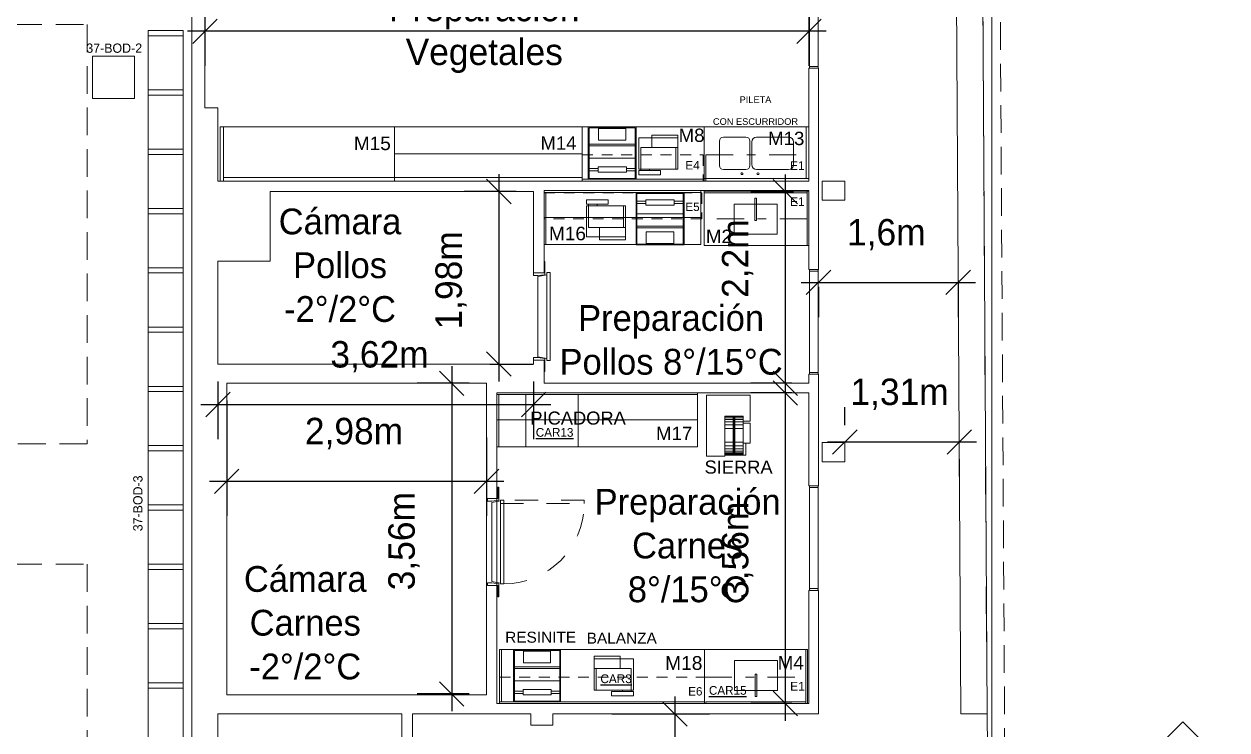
# Model space of a CAD drawing. Header units: metres. Extents: x 1411 to 1550, y 2159 to 2211.
# Drawn here: x 1521.87 to 1535.67, y 2174.44 to 2182.53 of the extents above; entities that cross this region are included whole.
import ezdxf

# ---------------------------------------------------------------- set-up
doc = ezdxf.new("R2010")
doc.units = ezdxf.units.M
doc.header["$LTSCALE"] = 0.635
doc.header["$PDMODE"] = 1
doc.header["$PDSIZE"] = -2
for name, pattern in [('STYLE_01', [0.833282, 0.416565, -0.416718]), ('STYLE_05', [0.295258, 0.196838, -0.098419]), ('STYLE_10', [0.749969, 0.500031, -0.249939]), ('STYLE_12', [1.999969, 0.999985, -0.500031, 0.000534058, -0.49942]), ('STYLE_18', [0.984192, 0.492096, -0.246048, 0.000534058, -0.245514])]:
    doc.linetypes.add(name, pattern=pattern)
for name, color, linetype in [('37-Plantas-05', 7, 'Continuous'), ('Cotas', 7, 'Continuous'), ('Nuevo', 162, 'Continuous'), ('Numeros equip gral', 224, 'Continuous'), ('Numeros Equip madera', 212, 'Continuous'), ('numerosAcero', 1, 'Continuous'), ('Superficies', 7, 'Continuous'), ('texto', 7, 'Continuous')]:
    doc.layers.add(name, color=color, linetype=linetype)
doc.styles.add('Arial', font='ARIAL.TTF')
doc.styles.add('Futura', font='')
doc.styles.add('Geneva', font='')
doc.styles.add('L Futura Light', font='')
doc.styles.get('Futura').set_extended_font_data('Futura')
doc.styles.get('Geneva').set_extended_font_data('Geneva')
doc.styles.get('L Futura Light').set_extended_font_data('L Futura Light')
doc.dimstyles.new('Arch', dxfattribs={"dimtxt": 0.101055, "dimasz": 0.280603, "dimexe": 0.396875, "dimexo": 0.198437, "dimgap": 0.001587, "dimtad": 1, "dimzin": 11, "dimtxsty": 'Geneva', "dimblk": 'VW_SLASH', "dimcen": 0, "dimdle": 0.001587, "dimadec": 0, "dimazin": 0, "dimtfac": 0.8, "dimtix": 1, "dimtmove": 0, "dimatfit": 0, "dimldrblk": 'VW_FILLEDARROW', "dimfxl": 1, "dimfrac": 2, "dimtolj": 1, "dimtzin": 11, "dimarcsym": 0})

# ---------------------------------------------------------------- blocks, each defined once
blk = doc.blocks.new('BALANZA')
at = {"color": 7, "linetype": 'Continuous', "lineweight": 15}
for points in [[(0.2, 0.456), (0.45, 0.456), (0.45, 0.406), (0.2, 0.406)], [(0, 0.39), (0.45, 0.39), (0.45, 0.031), (0, 0.031)], [(0.025, 0.39), (0.425, 0.39), (0.425, 0.14), (0.025, 0.14)], [(0.325, 0.406), (0.425, 0.406), (0.425, 0.39), (0.325, 0.39)], [(0, 0.14), (0.3, 0.14), (0.3, 0), (0, 0)]]:
    blk.add_lwpolyline(points, close=True, dxfattribs=at)
blk = doc.blocks.new('Group-10')
at = {"color": 7, "linetype": 'Continuous', "lineweight": 15}
for p, q in [((24.03472, 12.228995), (23.50509, 12.228995)), ((24.03472, 12.211085), (23.50509, 12.211085)), ((24.03472, 12.067795), (23.50509, 12.067795)), ((23.60694, 11.951375), (23.50509, 11.951375)), ((23.60694, 11.924515), (23.50509, 11.924515)), ((24.03472, 11.951375), (23.93287, 11.951375)), ((24.03472, 11.924515), (23.93287, 11.924515))]:
    blk.add_line(p, q, dxfattribs=at)
for points in [[(23.4949, 11.826005), (23.4949, 12.426005), (24.0449, 12.426005), (24.0449, 11.826005)], [(23.50509, 11.834965), (23.50509, 12.417055), (24.03472, 12.417055), (24.03472, 11.834965)], [(23.61203, 12.273765), (23.61203, 12.408095), (23.92777, 12.408095), (23.92777, 12.273765)], [(23.60694, 11.906605), (23.60694, 11.969295), (23.93287, 11.969295), (23.93287, 11.906605)]]:
    blk.add_lwpolyline(points, close=True, dxfattribs=at)
blk = doc.blocks.new('P_I_E_1_00')
at = {"color": 180, "linetype": 'STYLE_01', "lineweight": 15}
blk.add_lwpolyline([(0.15, 0.99), (0.15, 0.03), (0.19, 0.03), (0.19, 0.99)], close=True, dxfattribs=at)
at = {"color": 92, "linetype": 'Continuous', "lineweight": 15}
for points in [[(0.16, -0.12), (0.16, -0.07), (0.15, 0.01), (0, 0.01), (0, 0), (0.13, 0), (0.13, 0), (0.13, -0.12)], [(1.11, 0.07), (0.15, 0.07), (0.15, 0.03), (1.11, 0.03)], [(0.1579, 0.03), (0.1764, -0.07), (1.0836, -0.07), (1.1021, 0.03)], [(1.1, -0.12), (1.1, -0.07), (1.11, 0.01), (1.26, 0.01), (1.26, 0), (1.13, 0), (1.13, 0), (1.13, -0.12)]]:
    blk.add_lwpolyline(points, close=True, dxfattribs=at)
at = {"color": 180, "linetype": 'STYLE_01', "lineweight": 15}
blk.add_arc((0.19, 0.07), 0.92, 0, 90, dxfattribs=at)
blk = doc.blocks.new('SIERRA_EL_CTRICA')
at = {"color": 7, "linetype": 'Continuous', "lineweight": 15}
for p, q in [((0.21, -0.2465), (0.42, -0.2465)), ((0.42, -0.259), (0.21, -0.259)), ((0.305, -0.68), (0.305, -0.24)), ((0.315, -0.68), (0.315, -0.24)), ((0.325, -0.24), (0.325, -0.68)), ((0.21, -0.2784), (0.42, -0.2784)), ((0.42, -0.3061), (0.21, -0.3061)), ((0.21, -0.3394), (0.42, -0.3394)), ((0.42, -0.381), (0.21, -0.381)), ((0.21, -0.539), (0.42, -0.539)), ((0.4513, -0.55), (0.42, -0.55)), ((0.42, -0.5806), (0.21, -0.5806)), ((0.21, -0.6139), (0.42, -0.6139)), ((0.42, -0.6416), (0.21, -0.6416)), ((0.21, -0.661), (0.42, -0.661)), ((0.42, -0.6735), (0.21, -0.6735)), ((0.21, -0.69), (0.21, -0.68))]:
    blk.add_line(p, q, dxfattribs=at)
for points in [[(0.21, -0.69), (0.21, -0.7), (0, -0.7), (0, 0), (0.5, 0), (0.5, -0.3), (0.42, -0.3), (0.42, -0.32), (0.5, -0.32), (0.5, -0.55), (0.4513, -0.55), (0.4513, -0.69)], [(0.21, -0.24), (0.42, -0.24), (0.42, -0.68), (0.21, -0.68)]]:
    blk.add_lwpolyline(points, close=True, dxfattribs=at)
blk = doc.blocks.new('Group-20')
at = {"color": 7, "linetype": 'Continuous', "lineweight": 15}
for p, q in [((24.15579, 11.573655), (24.05394, 11.573655)), ((24.15579, 11.546785), (24.05394, 11.546785)), ((24.58357, 11.573655), (24.48172, 11.573655)), ((24.58357, 11.546785), (24.48172, 11.546785)), ((24.58357, 11.430365), (24.05394, 11.430365)), ((24.58357, 11.287085), (24.05394, 11.287085)), ((24.58357, 11.269175), (24.05394, 11.269175))]:
    blk.add_line(p, q, dxfattribs=at)
for points in [[(24.04375, 11.672165), (24.04375, 11.072165), (24.59375, 11.072165), (24.59375, 11.672165)], [(24.05394, 11.663205), (24.05394, 11.081115), (24.58357, 11.081115), (24.58357, 11.663205)], [(24.15579, 11.591565), (24.15579, 11.528875), (24.48172, 11.528875), (24.48172, 11.591565)], [(24.16088, 11.224395), (24.16088, 11.090075), (24.47662, 11.090075), (24.47662, 11.224395)]]:
    blk.add_lwpolyline(points, close=True, dxfattribs=at)
blk = doc.blocks.new('Group-21')
at = {"color": 7, "linetype": 'Continuous', "lineweight": 15}
for p, q in [((22.6485, 6.234015), (23.1685, 6.234015)), ((22.6485, 6.216105), (23.1685, 6.216105)), ((22.6485, 6.072815), (23.1685, 6.072815)), ((22.6485, 5.956395), (22.7485, 5.956395)), ((23.0685, 5.956395), (23.1685, 5.956395)), ((22.6485, 5.929535), (22.7485, 5.929535)), ((23.0685, 5.929535), (23.1685, 5.929535))]:
    blk.add_line(p, q, dxfattribs=at)
for points in [[(23.1785, 5.831025), (23.1785, 6.431025), (22.6385, 6.431025), (22.6385, 5.831025)], [(23.1685, 5.839985), (23.1685, 6.422075), (22.6485, 6.422075), (22.6485, 5.839985)], [(23.0635, 6.278785), (23.0635, 6.413115), (22.7535, 6.413115), (22.7535, 6.278785)], [(23.0685, 5.911625), (23.0685, 5.974315), (22.7485, 5.974315), (22.7485, 5.911625)]]:
    blk.add_lwpolyline(points, close=True, dxfattribs=at)
blk = doc.blocks.new('Group-64')
at = {"color": 7, "linetype": 'Continuous', "lineweight": 15}
for points in [[(24.82598, 11.670805), (24.82598, 11.688025), (26.0063, 11.688025), (26.0063, 11.670805)], [(24.82598, 11.068025), (24.82598, 11.670805), (26.0063, 11.670805), (26.0063, 11.068025)], [(26.0063, 11.068025), (26.0063, 11.688025), (26.02598, 11.688025), (26.02598, 11.068025)]]:
    blk.add_lwpolyline(points, close=True, dxfattribs=at)
at = {"color": 2, "linetype": 'Continuous', "lineweight": 15}
for points in [[(25.4063, 11.352195), (25.4063, 11.608975), (25.42598, 11.608975), (25.42598, 11.352195)], [(25.17024, 11.195645), (25.17024, 11.540085), (25.66204, 11.540085), (25.66204, 11.195645)]]:
    blk.add_lwpolyline(points, close=True, dxfattribs=at)
blk = doc.blocks.new('Group-79')
at = {"color": 7, "linetype": 'Continuous', "lineweight": 15}
for points in [[(26.00827, 6.433955), (26.00827, 5.813955), (24.82795, 5.813955), (24.82795, 6.433955)], [(25.99105, 6.433955), (26.00827, 6.433955), (26.00827, 5.813955), (25.99105, 5.813955)], [(25.99105, 5.831175), (25.99105, 5.813955), (24.84518, 5.813955), (24.84518, 5.831175)]]:
    blk.add_lwpolyline(points, close=True, dxfattribs=at)
at = {"color": 2, "linetype": 'Continuous', "lineweight": 15}
for points in [[(25.66401, 6.306335), (25.66401, 5.961895), (25.17221, 5.961895), (25.17221, 6.306335)], [(25.42795, 6.149785), (25.42795, 5.893005), (25.40827, 5.893005), (25.40827, 6.149785)]]:
    blk.add_lwpolyline(points, close=True, dxfattribs=at)
blk = doc.blocks.new('Group-86')
at = {"color": 7, "linetype": 'Continuous', "lineweight": 15}
for points in [[(19.27437, 11.805945), (21.27437, 11.805945), (21.27437, 12.425945), (19.27437, 12.425945)], [(19.31312, 11.805945), (19.31312, 12.425945), (19.27437, 12.425945), (19.27437, 11.805945)], [(19.31312, 11.805945), (21.27437, 11.805945), (21.27437, 11.844695), (19.31312, 11.844695)]]:
    blk.add_lwpolyline(points, close=True, dxfattribs=at)
blk = doc.blocks.new('Group-87')
at = {"color": 7, "linetype": 'Continuous', "lineweight": 15}
for points in [[(21.27437, 12.115945), (23.42437, 12.115945), (23.42437, 12.425945), (21.27437, 12.425945)], [(21.27437, 11.805945), (23.42437, 11.805945), (23.42437, 12.115945), (21.27437, 12.115945)], [(21.27437, 11.805945), (23.42437, 11.805945), (23.42437, 11.844695), (21.27437, 11.844695)]]:
    blk.add_lwpolyline(points, close=True, dxfattribs=at)
blk = doc.blocks.new('Group-88')
at = {"color": 7, "linetype": 'Continuous', "lineweight": 15}
for p, q in [((23.42437, 11.805945), (23.42437, 12.425945)), ((23.42437, 12.425945), (24.82437, 12.425945)), ((24.82437, 12.425945), (24.82437, 11.805945)), ((23.42437, 11.805945), (23.42437, 11.821445)), ((24.82437, 11.805945), (23.42437, 11.805945)), ((24.82437, 11.805945), (23.42437, 11.805945)), ((24.82437, 11.821445), (24.82437, 11.805945))]:
    blk.add_line(p, q, dxfattribs=at)
at = {"color": 190, "linetype": 'Continuous', "lineweight": 9}
blk.add_lwpolyline([(23.42437, 11.825945), (24.82437, 11.825945), (24.82437, 11.805945), (23.42437, 11.805945)], close=True, dxfattribs=at)
blk = doc.blocks.new('Group-89')
at = {"color": 7, "linetype": 'Continuous', "lineweight": 15}
for points in [[(24.82437, 11.805945), (26.02437, 11.805945), (26.02437, 12.425945), (24.82437, 12.425945)], [(26.02437, 11.835945), (26.02437, 12.425945), (25.99437, 12.425945), (25.99437, 11.835945)], [(24.82437, 11.805945), (26.02437, 11.805945), (26.02437, 11.835945), (24.82437, 11.835945)]]:
    blk.add_lwpolyline(points, close=True, dxfattribs=at)
at = {"color": 2, "linetype": 'Continuous', "lineweight": 15, "flags": 128}
for points in [[(24.99937, 11.984195, 0.414213562), (25.04587, 11.937695), (25.05937, 11.937695), (25.28937, 11.937695), (25.30287, 11.937695, 0.414213562), (25.34937, 11.984195), (25.34937, 12.263195, 0.414213562), (25.30287, 12.309695), (25.28937, 12.309695), (25.05937, 12.309695), (25.04587, 12.309695, 0.414213562), (24.99937, 12.263195)], [(25.36937, 11.993885, 0.414213562), (25.42556, 11.937695), (25.44187, 11.937695), (25.77687, 11.937695), (25.79318, 11.937695, 0.414213562), (25.84937, 11.993885), (25.84937, 12.253505, 0.414213562), (25.79318, 12.309695), (25.77687, 12.309695), (25.44187, 12.309695), (25.42556, 12.309695, 0.414213562), (25.36937, 12.253505)], [(25.24437, 11.889255, -0.414213562), (25.25406, 11.898945), (25.25687, 11.898945), (25.25968, 11.898945, -0.414213562), (25.26937, 11.889255, -0.414213562), (25.25969, 11.879575), (25.25687, 11.879575), (25.25405, 11.879575, -0.414213562)], [(25.42937, 11.889255, -0.414213562), (25.43906, 11.898945), (25.44187, 11.898945), (25.44468, 11.898945, -0.414213562), (25.45437, 11.889255, -0.414213562), (25.44469, 11.879575), (25.44187, 11.879575), (25.43905, 11.879575, -0.414213562)]]:
    blk.add_lwpolyline(points, format="xyb", close=True, dxfattribs=at)
blk = doc.blocks.new('Group-90')
at = {"color": 30, "linetype": 'Continuous', "lineweight": 15}
for points in [[(24.78795, 11.695945), (22.98795, 11.695945), (22.98795, 11.385945), (24.78795, 11.385945)], [(24.78795, 11.695945), (22.98795, 11.695945), (22.98795, 11.675945), (24.78795, 11.675945)], [(22.98795, 11.675945), (22.98795, 11.075945), (23.00795, 11.075945), (23.00795, 11.675945)]]:
    blk.add_lwpolyline(points, close=True, dxfattribs=at)
at = {"color": 7, "linetype": 'Continuous', "lineweight": 15}
blk.add_lwpolyline([(24.78795, 11.385945), (22.98795, 11.385945), (22.98795, 11.075945), (24.78795, 11.075945)], close=True, dxfattribs=at)
blk = doc.blocks.new('Group-91')
at = {"color": 7, "linetype": 'Continuous', "lineweight": 15}
for points in [[(24.74795, 9.375945), (22.44795, 9.375945), (22.44795, 9.065945), (24.74795, 9.065945)], [(24.74795, 9.375945), (22.44795, 9.375945), (22.44795, 9.355945), (24.74795, 9.355945)], [(22.44795, 9.355945), (22.44795, 8.755945), (22.46935, 8.755945), (22.46935, 9.355945)], [(24.74795, 9.065945), (22.44795, 9.065945), (22.44795, 8.755945), (24.74795, 8.755945)]]:
    blk.add_lwpolyline(points, close=True, dxfattribs=at)
blk = doc.blocks.new('Group-93')
at = {"color": 7, "linetype": 'Continuous', "lineweight": 15}
for points in [[(22.47795, 5.833955), (22.47795, 6.433955), (22.49981, 6.433955), (22.49981, 5.833955)], [(24.82795, 5.813955), (22.47795, 5.813955), (22.47795, 5.833955), (24.82795, 5.833955)]]:
    blk.add_lwpolyline(points, close=True, dxfattribs=at)
at = {"color": 190, "linetype": 'Continuous', "lineweight": 9}
blk.add_lwpolyline([(22.47795, 6.433955), (24.82795, 6.433955), (24.82795, 5.813955), (22.47795, 5.813955)], close=True, dxfattribs=at)
blk = doc.blocks.new('*D286')
at = {"color": 0, "linetype": 'Continuous', "lineweight": -2}
for p, q in [((1530.874, 2183.576), (1530.874, 2182.054)), ((1523.946, 2182.973), (1523.946, 2182.054)), ((1523.946, 2182.451), (1523.748, 2182.451)), ((1530.874, 2182.451), (1523.946, 2182.451)), ((1531.072, 2182.451), (1530.874, 2182.451))]:
    blk.add_line(p, q, dxfattribs=at)
at = {"color": 0, "linetype": 'Continuous', "lineweight": 20}
for p, q in [((1524.086, 2182.591), (1523.806, 2182.311)), ((1530.734, 2182.311), (1531.014, 2182.591))]:
    blk.add_line(p, q, dxfattribs=at)
at = {"layer": 'Defpoints', "color": 0, "lineweight": 0}
for p in [(1530.874, 2183.774), (1523.946, 2183.171), (1530.874, 2182.451)]:
    blk.add_point(p, dxfattribs=at)
at = {"color": 0, "insert": (1526.817, 2183.178), "char_height": 0.3032, "attachment_point": 1, "line_spacing_factor": 0.96736, "style": 'Geneva'}
blk.add_mtext('6,93m', dxfattribs=at)
blk = doc.blocks.new('VW_FILLEDARROW')
at = {"color": 0, "lineweight": -2}
blk.add_solid([(0, 0), (-1.414, -0.379), (-1.414, 0.379)], dxfattribs=at)
blk = doc.blocks.new('VW_SLASH')
at = {"color": 0, "linetype": 'ByBlock', "lineweight": 20}
blk.add_line((-0.5, -0.5), (0.5, 0.5), dxfattribs=at)
at = {"color": 0, "linetype": 'ByBlock', "lineweight": -2}
blk.add_line((0, 0), (-1, 0), dxfattribs=at)
blk = doc.blocks.new('*D289')
at = {"color": 0, "linetype": 'Continuous', "lineweight": 20}
for p, q in [((1527.457, 2180.474), (1527.176, 2180.754)), ((1527.176, 2178.774), (1527.457, 2178.494))]:
    blk.add_line(p, q, dxfattribs=at)
at = {"color": 0, "linetype": 'Continuous', "lineweight": -2}
for p, q in [((1527.317, 2180.812), (1527.317, 2180.614)), ((1527.518, 2180.614), (1526.92, 2180.614)), ((1527.317, 2180.614), (1527.317, 2178.634)), ((1527.215, 2178.634), (1527.713, 2178.634)), ((1527.317, 2178.634), (1527.317, 2178.436))]:
    blk.add_line(p, q, dxfattribs=at)
at = {"layer": 'Defpoints', "color": 0, "lineweight": 0}
for p in [(1527.317, 2180.614), (1527.716, 2180.614), (1527.017, 2178.634)]:
    blk.add_point(p, dxfattribs=at)
at = {"color": 0, "insert": (1526.59, 2179.031), "char_height": 0.3032, "attachment_point": 1, "rotation": 90, "line_spacing_factor": 0.96736, "style": 'Geneva'}
blk.add_mtext('1,98m', dxfattribs=at)
blk = doc.blocks.new('*D290')
at = {"color": 0, "linetype": 'Continuous', "lineweight": 20}
for p, q in [((1530.743, 2180.471), (1530.463, 2180.751)), ((1530.463, 2178.554), (1530.743, 2178.274))]:
    blk.add_line(p, q, dxfattribs=at)
at = {"color": 0, "linetype": 'Continuous', "lineweight": -2}
for p, q in [((1530.603, 2180.81), (1530.603, 2180.611)), ((1530.698, 2180.611), (1530.206, 2180.611)), ((1530.603, 2180.611), (1530.603, 2178.414)), ((1530.676, 2178.414), (1530.206, 2178.414)), ((1530.603, 2178.414), (1530.603, 2178.216))]:
    blk.add_line(p, q, dxfattribs=at)
at = {"layer": 'Defpoints', "color": 0, "lineweight": 0}
for p in [(1530.603, 2180.611), (1530.897, 2180.611), (1530.874, 2178.414)]:
    blk.add_point(p, dxfattribs=at)
at = {"color": 0, "insert": (1529.876, 2179.393), "char_height": 0.3032, "attachment_point": 1, "rotation": 90, "line_spacing_factor": 0.96736, "style": 'Geneva'}
blk.add_mtext('2,2m', dxfattribs=at)
blk = doc.blocks.new('*D291')
at = {"color": 0, "linetype": 'Continuous', "lineweight": -2}
for p, q in [((1530.603, 2178.502), (1530.603, 2178.304)), ((1530.676, 2178.304), (1530.206, 2178.304)), ((1530.603, 2178.304), (1530.603, 2174.742)), ((1530.676, 2174.742), (1530.206, 2174.742)), ((1530.603, 2174.742), (1530.603, 2174.544))]:
    blk.add_line(p, q, dxfattribs=at)
at = {"color": 0, "linetype": 'Continuous', "lineweight": 20}
for p, q in [((1530.743, 2178.164), (1530.463, 2178.444)), ((1530.463, 2174.882), (1530.743, 2174.602))]:
    blk.add_line(p, q, dxfattribs=at)
at = {"layer": 'Defpoints', "color": 0, "lineweight": 0}
for p in [(1530.603, 2178.304), (1530.874, 2178.304), (1530.874, 2174.742)]:
    blk.add_point(p, dxfattribs=at)
at = {"color": 0, "insert": (1529.876, 2175.93), "char_height": 0.3032, "attachment_point": 1, "rotation": 90, "line_spacing_factor": 0.96736, "style": 'Geneva'}
blk.add_mtext('3,56m', dxfattribs=at)
blk = doc.blocks.new('*D292')
at = {"color": 0, "linetype": 'Continuous', "lineweight": -2}
for p, q in [((1526.777, 2178.612), (1526.777, 2178.414)), ((1526.978, 2178.414), (1526.38, 2178.414)), ((1526.777, 2178.414), (1526.777, 2174.851)), ((1526.978, 2174.851), (1526.38, 2174.851)), ((1526.777, 2174.851), (1526.777, 2174.653))]:
    blk.add_line(p, q, dxfattribs=at)
at = {"color": 0, "linetype": 'Continuous', "lineweight": 20}
for p, q in [((1526.917, 2178.274), (1526.636, 2178.554)), ((1526.636, 2174.991), (1526.917, 2174.711))]:
    blk.add_line(p, q, dxfattribs=at)
at = {"layer": 'Defpoints', "color": 0, "lineweight": 0}
for p in [(1526.777, 2178.414), (1527.176, 2178.414), (1527.176, 2174.851)]:
    blk.add_point(p, dxfattribs=at)
at = {"color": 0, "insert": (1526.05, 2176.04), "char_height": 0.3032, "attachment_point": 1, "rotation": 90, "line_spacing_factor": 0.96736, "style": 'Geneva'}
blk.add_mtext('3,56m', dxfattribs=at)
blk = doc.blocks.new('*D293')
at = {"color": 0, "linetype": 'Continuous', "lineweight": -2}
for p, q in [((1524.196, 2178.216), (1524.196, 2176.894)), ((1527.176, 2177.793), (1527.176, 2176.894)), ((1523.998, 2177.291), (1524.196, 2177.291)), ((1524.196, 2177.291), (1527.176, 2177.291)), ((1527.176, 2177.291), (1527.374, 2177.291))]:
    blk.add_line(p, q, dxfattribs=at)
at = {"color": 0, "linetype": 'Continuous', "lineweight": 20}
for p, q in [((1524.336, 2177.431), (1524.056, 2177.151)), ((1527.036, 2177.151), (1527.316, 2177.431))]:
    blk.add_line(p, q, dxfattribs=at)
at = {"layer": 'Defpoints', "color": 0, "lineweight": 0}
for p in [(1524.196, 2178.414), (1527.176, 2177.991), (1524.196, 2177.291)]:
    blk.add_point(p, dxfattribs=at)
at = {"color": 0, "insert": (1525.093, 2178.018), "char_height": 0.3032, "attachment_point": 1, "line_spacing_factor": 0.96736, "style": 'Geneva'}
blk.add_mtext('2,98m', dxfattribs=at)
blk = doc.blocks.new('*D294')
at = {"color": 0, "linetype": 'Continuous', "lineweight": -2}
for p, q in [((1524.096, 2178.436), (1524.096, 2177.775)), ((1527.716, 2178.436), (1527.716, 2177.775)), ((1523.898, 2178.172), (1524.096, 2178.172)), ((1524.096, 2178.172), (1527.716, 2178.172)), ((1527.716, 2178.172), (1527.914, 2178.172))]:
    blk.add_line(p, q, dxfattribs=at)
at = {"color": 0, "linetype": 'Continuous', "lineweight": 20}
for p, q in [((1524.236, 2178.312), (1523.956, 2178.031)), ((1527.576, 2178.031), (1527.856, 2178.312))]:
    blk.add_line(p, q, dxfattribs=at)
at = {"layer": 'Defpoints', "color": 0, "lineweight": 0}
for p in [(1524.096, 2178.634), (1527.716, 2178.634), (1524.096, 2178.172)]:
    blk.add_point(p, dxfattribs=at)
at = {"color": 0, "insert": (1525.385, 2178.898), "char_height": 0.3032, "attachment_point": 1, "line_spacing_factor": 0.96736, "style": 'Geneva'}
blk.add_mtext('3,62m', dxfattribs=at)
blk = doc.blocks.new('*D295')
at = {"color": 0, "linetype": 'Continuous', "lineweight": -2}
for p, q in [((1531.286, 2177.932), (1531.286, 2178.139)), ((1531.088, 2177.742), (1531.286, 2177.742)), ((1531.286, 2177.742), (1532.599, 2177.742)), ((1532.599, 2177.742), (1532.797, 2177.742)), ((1532.599, 2177.544), (1532.599, 2177.345))]:
    blk.add_line(p, q, dxfattribs=at)
at = {"color": 0, "linetype": 'Continuous', "lineweight": 20}
for p, q in [((1531.426, 2177.882), (1531.146, 2177.602)), ((1532.458, 2177.602), (1532.739, 2177.882))]:
    blk.add_line(p, q, dxfattribs=at)
at = {"layer": 'Defpoints', "color": 0, "lineweight": 0}
for p in [(1531.286, 2177.742), (1531.286, 2177.734), (1532.599, 2177.742)]:
    blk.add_point(p, dxfattribs=at)
at = {"color": 0, "insert": (1531.35, 2178.468), "char_height": 0.3032, "attachment_point": 1, "line_spacing_factor": 0.96736, "style": 'Geneva'}
blk.add_mtext('1,31m', dxfattribs=at)
blk = doc.blocks.new('*D296')
at = {"color": 0, "linetype": 'Continuous', "lineweight": 20}
for p, q in [((1531.124, 2179.711), (1530.844, 2179.431)), ((1532.446, 2179.431), (1532.726, 2179.711))]:
    blk.add_line(p, q, dxfattribs=at)
at = {"color": 0, "linetype": 'Continuous', "lineweight": -2}
for p, q in [((1532.586, 2179.593), (1532.586, 2179.174)), ((1530.786, 2179.571), (1530.984, 2179.571)), ((1530.984, 2179.571), (1532.586, 2179.571)), ((1530.984, 2179.521), (1530.984, 2179.174)), ((1532.586, 2179.571), (1532.785, 2179.571))]:
    blk.add_line(p, q, dxfattribs=at)
at = {"layer": 'Defpoints', "color": 0, "lineweight": 0}
for p in [(1530.984, 2179.719), (1532.586, 2179.791), (1530.984, 2179.571)]:
    blk.add_point(p, dxfattribs=at)
at = {"color": 0, "insert": (1531.311, 2180.298), "char_height": 0.3032, "attachment_point": 1, "line_spacing_factor": 0.96736, "style": 'Geneva'}
blk.add_mtext('1,6m', dxfattribs=at)
blk = doc.blocks.new('*D299')
at = {"color": 0, "linetype": 'Continuous', "lineweight": 20}
for p, q in [((1529.477, 2174.482), (1529.196, 2174.762)), ((1529.196, 2173.262), (1529.477, 2172.982))]:
    blk.add_line(p, q, dxfattribs=at)
at = {"color": 0, "linetype": 'Continuous', "lineweight": -2}
for p, q in [((1529.337, 2174.82), (1529.337, 2174.622)), ((1528.615, 2174.622), (1529.733, 2174.622)), ((1529.337, 2174.622), (1529.337, 2173.122)), ((1529.075, 2173.122), (1529.733, 2173.122)), ((1529.337, 2173.122), (1529.337, 2172.924))]:
    blk.add_line(p, q, dxfattribs=at)
at = {"layer": 'Defpoints', "color": 0, "lineweight": 0}
for p in [(1528.417, 2174.622), (1529.337, 2174.622), (1528.877, 2173.122)]:
    blk.add_point(p, dxfattribs=at)
at = {"color": 0, "insert": (1528.61, 2173.398), "char_height": 0.3032, "attachment_point": 1, "rotation": 90, "line_spacing_factor": 0.96736, "style": 'Geneva'}
blk.add_mtext('1,5m', dxfattribs=at)

msp = doc.modelspace()

# ---------------------------------------------------------------- linework, layer by layer
at = {"layer": '37-Plantas-05', "color": 4, "linetype": 'STYLE_12', "lineweight": 15}
msp.add_line((1532.995, 2161.754), (1532.713, 2208.553), dxfattribs=at)
at = {"layer": '37-Plantas-05', "color": 83, "linetype": 'Continuous', "lineweight": 15}
for p, q in [((1532.725, 2206.5), (1532.917, 2174.622)), ((1532.476, 2197.971), (1532.617, 2174.622)), ((1523.796, 2167.784), (1523.796, 2187.595)), ((1524.096, 2172.744), (1524.096, 2174.622)), ((1527.686, 2174.622), (1526.326, 2174.622)), ((1532.617, 2174.622), (1532.917, 2174.622))]:
    msp.add_line(p, q, dxfattribs=at)
at = {"layer": '37-Plantas-05', "color": 2, "linetype": 'STYLE_10', "lineweight": 15}
msp.add_line((1532.975, 2198.271), (1533.173, 2165.451), dxfattribs=at)
at = {"layer": '37-Plantas-05', "color": 83, "linetype": 'Continuous', "lineweight": 15}
for points in [[(1531.026, 2180.734), (1531.286, 2180.734), (1531.286, 2180.514), (1531.026, 2180.514)], [(1531.026, 2177.514), (1531.026, 2177.734), (1531.286, 2177.734), (1531.286, 2177.514)]]:
    msp.add_lwpolyline(points, close=True, dxfattribs=at)
at = {"layer": '37-Plantas-05', "color": 2, "linetype": 'Continuous', "lineweight": 20}
msp.add_lwpolyline([(1535.668, 2174.029), (1535.164, 2174.533), (1534.66, 2174.029)], close=True, dxfattribs=at)
at = {"layer": 'Nuevo', "color": 83, "linetype": 'Continuous', "lineweight": 15}
for p, q in [((1523.946, 2187.495), (1523.946, 2181.573)), ((1530.874, 2180.734), (1530.874, 2182.029)), ((1530.874, 2182.029), (1530.984, 2182.029)), ((1530.874, 2180.734), (1530.874, 2182.029)), ((1530.874, 2182.029), (1530.874, 2180.734)), ((1530.984, 2182.029), (1530.984, 2179.719)), ((1523.946, 2181.573), (1524.096, 2181.573)), ((1523.946, 2181.573), (1524.096, 2181.573)), ((1524.096, 2181.573), (1524.096, 2180.734)), ((1524.096, 2181.573), (1524.096, 2180.734)), ((1524.096, 2180.734), (1530.874, 2180.734)), ((1524.696, 2179.814), (1524.696, 2180.614)), ((1524.696, 2180.614), (1527.716, 2180.614)), ((1527.716, 2180.614), (1527.716, 2179.679)), ((1527.836, 2180.624), (1530.874, 2180.624)), ((1527.836, 2179.679), (1527.836, 2180.624)), ((1530.874, 2180.624), (1530.874, 2179.719)), ((1524.096, 2178.634), (1524.096, 2179.814)), ((1524.096, 2179.814), (1524.696, 2179.814)), ((1530.984, 2179.719), (1530.874, 2179.719)), ((1527.716, 2179.679), (1527.836, 2179.679)), ((1527.716, 2178.634), (1524.096, 2178.634)), ((1527.716, 2178.679), (1527.836, 2178.679)), ((1527.716, 2178.679), (1527.716, 2178.634)), ((1527.836, 2178.679), (1527.836, 2178.414)), ((1530.984, 2178.519), (1530.874, 2178.519)), ((1530.874, 2178.414), (1530.874, 2178.519)), ((1530.984, 2178.519), (1530.984, 2177.239)), ((1524.196, 2178.414), (1527.176, 2178.414)), ((1524.196, 2174.842), (1524.196, 2178.414)), ((1527.176, 2178.414), (1527.176, 2174.842)), ((1527.836, 2178.414), (1530.874, 2178.414)), ((1527.296, 2178.304), (1530.874, 2178.304)), ((1527.296, 2178.304), (1527.296, 2176.958)), ((1530.874, 2178.304), (1530.874, 2177.239)), ((1530.874, 2177.239), (1530.984, 2177.239)), ((1527.296, 2176.958), (1527.296, 2174.742)), ((1530.874, 2176.039), (1530.874, 2174.742)), ((1530.874, 2176.039), (1530.984, 2176.039)), ((1530.874, 2174.742), (1530.874, 2176.039)), ((1530.984, 2174.622), (1530.984, 2176.039)), ((1527.176, 2174.842), (1524.196, 2174.842)), ((1524.096, 2174.622), (1526.206, 2174.622)), ((1526.206, 2174.622), (1526.206, 2172.744)), ((1526.326, 2174.622), (1526.326, 2173.122)), ((1527.296, 2174.742), (1530.874, 2174.742)), ((1527.686, 2174.492), (1527.686, 2174.622)), ((1530.984, 2174.622), (1527.936, 2174.622)), ((1527.936, 2174.622), (1527.936, 2174.492)), ((1527.936, 2174.492), (1527.686, 2174.492))]:
    msp.add_line(p, q, dxfattribs=at)
at = {"layer": 'Nuevo', "color": 151, "linetype": 'Continuous', "lineweight": 15}
for points in [[(1530.879, 2183.329), (1530.979, 2183.329), (1530.979, 2182.029), (1530.879, 2182.029)], [(1527.716, 2179.649), (1527.766, 2179.649), (1527.846, 2179.659), (1527.846, 2179.809), (1527.836, 2179.809), (1527.836, 2179.679), (1527.836, 2179.679), (1527.716, 2179.679)], [(1530.879, 2179.719), (1530.979, 2179.719), (1530.979, 2178.519), (1530.879, 2178.519)], [(1527.866, 2179.659), (1527.766, 2179.64), (1527.766, 2178.718), (1527.866, 2178.699)], [(1527.906, 2178.674), (1527.906, 2179.684), (1527.866, 2179.684), (1527.866, 2178.674)], [(1527.716, 2178.709), (1527.766, 2178.709), (1527.846, 2178.699), (1527.846, 2178.549), (1527.836, 2178.549), (1527.836, 2178.679), (1527.836, 2178.679), (1527.716, 2178.679)], [(1530.979, 2177.239), (1530.979, 2176.039), (1530.879, 2176.039), (1530.879, 2177.239)]]:
    msp.add_lwpolyline(points, close=True, dxfattribs=at)
at = {"layer": 'Nuevo', "color": 2, "linetype": 'STYLE_10', "lineweight": 15}
for points in [[(1519.854, 2182.529), (1522.596, 2182.529), (1522.596, 2177.719), (1519.854, 2177.719)], [(1519.854, 2176.339), (1522.596, 2176.339), (1522.596, 2171.539), (1519.854, 2171.539)]]:
    msp.add_lwpolyline(points, close=True, dxfattribs=at)
at = {"layer": 'Nuevo', "color": 111, "linetype": 'Continuous', "lineweight": 15}
for points in [[(1523.296, 2182.459), (1523.696, 2182.459), (1523.696, 2182.399), (1523.296, 2182.399), (1523.296, 2182.459)], [(1523.296, 2182.399), (1523.696, 2182.399), (1523.696, 2181.779), (1523.296, 2181.779), (1523.296, 2182.399)], [(1523.296, 2181.779), (1523.696, 2181.779), (1523.696, 2181.719), (1523.296, 2181.719), (1523.296, 2181.779)], [(1523.296, 2181.719), (1523.696, 2181.719), (1523.696, 2181.099), (1523.296, 2181.099), (1523.296, 2181.719)], [(1523.296, 2181.099), (1523.696, 2181.099), (1523.696, 2181.039), (1523.296, 2181.039), (1523.296, 2181.099)], [(1523.296, 2181.039), (1523.696, 2181.039), (1523.696, 2180.419), (1523.296, 2180.419), (1523.296, 2181.039)], [(1523.296, 2180.419), (1523.696, 2180.419), (1523.696, 2180.359), (1523.296, 2180.359), (1523.296, 2180.419)], [(1523.296, 2180.359), (1523.696, 2180.359), (1523.696, 2179.739), (1523.296, 2179.739), (1523.296, 2180.359)], [(1523.296, 2179.739), (1523.696, 2179.739), (1523.696, 2179.679), (1523.296, 2179.679), (1523.296, 2179.739)], [(1523.296, 2179.679), (1523.696, 2179.679), (1523.696, 2179.059), (1523.296, 2179.059), (1523.296, 2179.679)], [(1523.296, 2179.059), (1523.696, 2179.059), (1523.696, 2178.999), (1523.296, 2178.999), (1523.296, 2179.059)], [(1523.296, 2178.999), (1523.696, 2178.999), (1523.696, 2178.379), (1523.296, 2178.379), (1523.296, 2178.999)], [(1523.296, 2178.379), (1523.696, 2178.379), (1523.696, 2178.319), (1523.296, 2178.319), (1523.296, 2178.379)], [(1523.296, 2178.319), (1523.696, 2178.319), (1523.696, 2177.699), (1523.296, 2177.699), (1523.296, 2178.319)], [(1527.626, 2178.285), (1528.226, 2178.285), (1528.226, 2177.685), (1527.626, 2177.685)], [(1523.296, 2177.699), (1523.696, 2177.699), (1523.696, 2177.639), (1523.296, 2177.639), (1523.296, 2177.699)], [(1523.296, 2177.639), (1523.696, 2177.639), (1523.696, 2177.019), (1523.296, 2177.019), (1523.296, 2177.639)], [(1523.296, 2177.019), (1523.696, 2177.019), (1523.696, 2176.959), (1523.296, 2176.959), (1523.296, 2177.019)], [(1523.296, 2176.959), (1523.696, 2176.959), (1523.696, 2176.339), (1523.296, 2176.339), (1523.296, 2176.959)], [(1523.296, 2176.339), (1523.696, 2176.339), (1523.696, 2176.279), (1523.296, 2176.279), (1523.296, 2176.339)], [(1523.296, 2176.279), (1523.696, 2176.279), (1523.696, 2175.659), (1523.296, 2175.659), (1523.296, 2176.279)], [(1523.296, 2175.659), (1523.696, 2175.659), (1523.696, 2175.599), (1523.296, 2175.599), (1523.296, 2175.659)], [(1523.296, 2175.599), (1523.696, 2175.599), (1523.696, 2174.979), (1523.296, 2174.979), (1523.296, 2175.599)], [(1523.296, 2174.979), (1523.696, 2174.979), (1523.696, 2174.919), (1523.296, 2174.919), (1523.296, 2174.979)], [(1523.296, 2174.919), (1523.696, 2174.919), (1523.696, 2174.299), (1523.296, 2174.299), (1523.296, 2174.919)]]:
    msp.add_lwpolyline(points, close=True, dxfattribs=at)
at = {"layer": 'Nuevo', "color": 190, "linetype": 'Continuous', "lineweight": 9}
msp.add_lwpolyline([(1522.655, 2182.164), (1523.137, 2182.164), (1523.137, 2181.681), (1522.655, 2181.681)], close=True, dxfattribs=at)
at = {"layer": 'Nuevo', "color": 180, "linetype": 'Continuous', "lineweight": 15, "flags": 128}
for points in [[(1530.979, 2182.029), (1530.979, 2182.039), (1530.979, 2182.039, 0.414214), (1530.969, 2182.049), (1530.969, 2182.049), (1530.889, 2182.049), (1530.889, 2182.049, 0.414214), (1530.879, 2182.039), (1530.879, 2182.039), (1530.879, 2182.029)], [(1530.979, 2179.719), (1530.979, 2179.711, -0.414214), (1530.969, 2179.701), (1530.889, 2179.701, -0.414214), (1530.879, 2179.711), (1530.879, 2179.719)], [(1530.979, 2178.519), (1530.979, 2178.528, 0.414214), (1530.969, 2178.538), (1530.889, 2178.538, 0.414214), (1530.879, 2178.528), (1530.879, 2178.519)], [(1530.979, 2177.239), (1530.979, 2177.229, -0.414214), (1530.969, 2177.219), (1530.889, 2177.219, -0.414214), (1530.879, 2177.229), (1530.879, 2177.239)], [(1530.979, 2176.039), (1530.979, 2176.049, 0.414214), (1530.969, 2176.059), (1530.889, 2176.059, 0.414214), (1530.879, 2176.049), (1530.879, 2176.039)]]:
    msp.add_lwpolyline(points, format="xyb", close=True, dxfattribs=at)
at = {"layer": 'Nuevo', "color": 190, "linetype": 'STYLE_05', "lineweight": 9}
for points in [[(1528.272, 2181.034), (1529.662, 2181.034), (1529.662, 2180.734), (1528.272, 2180.734)], [(1527.836, 2180.599), (1529.644, 2180.599), (1529.644, 2180.299), (1527.836, 2180.299)], [(1527.326, 2175.042), (1529.676, 2175.042), (1529.676, 2174.742), (1527.326, 2174.742)]]:
    msp.add_lwpolyline(points, close=True, dxfattribs=at)
at = {"layer": 'Nuevo', "color": 190, "linetype": 'STYLE_18', "lineweight": 9}
for points in [[(1529.692, 2181.034), (1530.872, 2181.034), (1530.872, 2180.734), (1529.692, 2180.734)], [(1529.674, 2180.599), (1530.854, 2180.599), (1530.854, 2180.299), (1529.674, 2180.299)], [(1529.676, 2175.042), (1530.856, 2175.042), (1530.856, 2174.742), (1529.676, 2174.742)]]:
    msp.add_lwpolyline(points, close=True, dxfattribs=at)
at = {"layer": 'Superficies', "color": 190, "linetype": 'Continuous', "lineweight": 9}
msp.add_lwpolyline([(1487.591, 2198.291), (1532.972, 2198.291), (1532.972, 2165.533), (1487.591, 2165.533)], close=True, dxfattribs=at)

# ---------------------------------------------------------------- block references
at = {"layer": 'Nuevo', "color": 7}
for name in ['Group-86', 'Group-87', 'Group-88', 'Group-89', 'Group-90', 'Group-91', 'Group-93', 'Group-79']:
    msp.add_blockref(name, (1504.848, 2168.928), dxfattribs=at)
at = {"layer": 'Nuevo', "color": 111}
for name, p in [('Group-10', (1504.848, 2168.928)), ('Group-20', (1504.848, 2168.928)), ('SIERRA_EL_CTRICA', (1529.699, 2178.278)), ('Group-21', (1504.848, 2168.928))]:
    msp.add_blockref(name, p, dxfattribs=at)
at = {"layer": 'Nuevo', "color": 111, "rotation": 179.9999538428623}
msp.add_blockref('BALANZA', (1529.372, 2181.259), dxfattribs=at)
at = {"layer": 'Nuevo', "color": 31}
msp.add_blockref('Group-64', (1504.848, 2168.928), dxfattribs=at)
at = {"layer": 'Nuevo', "color": 111, "xscale": -1}
msp.add_blockref('BALANZA', (1528.772, 2180.061), dxfattribs=at)
at = {"layer": 'Nuevo', "color": 7, "rotation": 270}
msp.add_blockref('P_I_E_1_00', (1527.306, 2177.224), dxfattribs=at)
at = {"layer": 'Nuevo', "color": 111, "xscale": -1, "rotation": 180}
msp.add_blockref('BALANZA', (1528.41, 2175.284), dxfattribs=at)

# ---------------------------------------------------------------- texts
at = {"layer": '37-Plantas-05', "color": 2, "insert": (1530.261, 2181.541), "char_height": 0.07579, "width": 1.31848, "attachment_point": 5, "line_spacing_factor": 1.987109, "style": 'Arial'}
msp.add_mtext('PILETA\\PCON ESCURRIDOR', dxfattribs=at)
at = {"layer": 'Nuevo', "color": 2, "attachment_point": 5, "style": 'Arial'}
for s, insert, char_height, line_spacing_factor in [('PICADORA', (1528.226, 2178.014), 0.1501, 1.003655), ('SIERRA', (1530.067, 2177.452), 0.1501, 1.003655), ('RESINITE', (1527.797, 2175.501), 0.1263, 1.19222), ('BALANZA', (1528.727, 2175.491), 0.1263, 1.19222)]:
    msp.add_mtext(s, dxfattribs=dict(at, insert=insert, char_height=char_height, line_spacing_factor=line_spacing_factor))
at = {"layer": 'Numeros equip gral', "color": 224, "attachment_point": 1, "line_spacing_factor": 0.96736, "style": 'L Futura Light'}
for s, insert, char_height in [('{\\LCAR13}', (1527.741, 2177.901), 0.1002), ('{\\LCAR3}', (1528.482, 2175.076), 0.1011), ('{\\LCAR15}', (1529.727, 2174.942), 0.1002)]:
    msp.add_mtext(s, dxfattribs=dict(at, insert=insert, char_height=char_height))
at = {"layer": 'Numeros Equip madera', "color": 255, "insert": (1522.586, 2182.311), "char_height": 0.1063, "attachment_point": 1, "line_spacing_factor": 0.96736, "style": 'Futura'}
msp.add_mtext('37-BOD-2', dxfattribs=at)
at = {"layer": 'Numeros Equip madera', "color": 255, "insert": (1523.124, 2176.717), "char_height": 0.1063, "width": 0.81695, "attachment_point": 1, "rotation": 90, "line_spacing_factor": 0.96736, "style": 'Futura'}
msp.add_mtext('37-BOD-3', dxfattribs=at)
at = {"layer": 'numerosAcero', "color": 190, "attachment_point": 1, "line_spacing_factor": 0.96736, "style": 'Arial'}
for s, insert, char_height in [('M15', (1525.655, 2181.244), 0.1558), ('M14', (1527.795, 2181.245), 0.1516), ('M8', (1529.38, 2181.335), 0.1528), ('M13', (1530.405, 2181.299), 0.1534), ('E4', (1529.457, 2180.962), 0.0958), ('E1', (1530.656, 2180.961), 0.0995), ('E1', (1530.656, 2180.547), 0.0995), ('E5', (1529.457, 2180.486), 0.0958), ('M16', (1527.893, 2180.21), 0.1559), ('M2', (1529.693, 2180.176), 0.1531), ('M18', (1529.224, 2175.285), 0.1577), ('M4', (1530.515, 2175.286), 0.1547), ('E6', (1529.489, 2174.929), 0.0958), ('E1', (1530.658, 2174.99), 0.0995)]:
    msp.add_mtext(s, dxfattribs=dict(at, insert=insert, char_height=char_height))
at = {"layer": 'numerosAcero', "color": 2, "insert": (1529.328, 2177.839), "char_height": 0.1528, "attachment_point": 5, "line_spacing_factor": 0.985546, "style": 'Arial'}
msp.add_mtext('M17 ', dxfattribs=at)
at = {"layer": 'texto', "color": 2, "attachment_point": 5, "style": 'Futura'}
for s, insert, char_height, line_spacing_factor in [('Preparación\\PVegetales', (1527.15, 2182.421), 0.30317, 0.993531), ('Cámara \\PPollos\\P-2°/2°C', (1525.496, 2179.766), 0.2958, 1.018184), ('Preparación\\PPollos 8°/15°C', (1529.293, 2178.91), 0.29583, 1.018184), ('Preparación\\PCarnes\\P8°/15°C', (1529.483, 2176.551), 0.29583, 1.018184), ('Cámara \\PCarnes\\P-2°/2°C', (1525.097, 2175.666), 0.2958, 1.018184)]:
    msp.add_mtext(s, dxfattribs=dict(at, insert=insert, char_height=char_height, line_spacing_factor=line_spacing_factor))

# ---------------------------------------------------------------- dimensions: what is measured, and where the dimension line sits
at = {"layer": 'Cotas', "color": 190, "linetype": 'Continuous', "lineweight": 9}
for base, p1, p2, picture, middle in [((1530.874, 2182.451), (1523.946, 2183.171), (1530.874, 2183.774), '*D286', (1527.41, 2182.451)), ((1530.984, 2179.571), (1532.586, 2179.791), (1530.984, 2179.719), '*D296', (1531.785, 2179.571)), ((1531.286, 2177.742), (1532.599, 2177.742), (1531.286, 2177.734), '*D295', (1531.942, 2177.742)), ((1524.196, 2177.291), (1527.176, 2177.991), (1524.196, 2178.414), '*D293', (1525.686, 2177.291))]:
    dim = msp.add_linear_dim(base=base, p1=p1, p2=p2, dimstyle='Arch', override={"dimtxt": 0.303166, "dimgap": 0.3175, "dimpost": '<>m', "dimtxsty": 'Arial', "dimtmove": 2}, dxfattribs=at)
    dim.commit()
    dim.dimension.update_dxf_attribs({"geometry": picture, "text_midpoint": middle})
for base, p1, p2, picture, middle in [((1527.317, 2180.614), (1527.017, 2178.634), (1527.716, 2180.614), '*D289', (1527.317, 2179.624)), ((1526.777, 2178.414), (1527.176, 2174.851), (1527.176, 2178.414), '*D292', (1526.777, 2176.633)), ((1530.603, 2178.304), (1530.874, 2174.742), (1530.874, 2178.304), '*D291', (1530.603, 2176.523)), ((1529.337, 2174.622), (1528.877, 2173.122), (1528.417, 2174.622), '*D299', (1529.337, 2173.872))]:
    dim = msp.add_linear_dim(base=base, p1=p1, p2=p2, angle=90, dimstyle='Arch', override={"dimtxt": 0.303166, "dimgap": 0.3175, "dimpost": '<>m', "dimtxsty": 'Arial', "dimtmove": 2}, dxfattribs=at)
    dim.commit()
    dim.dimension.update_dxf_attribs({"geometry": picture, "text_midpoint": middle})
dim = msp.add_linear_dim(base=(1530.603, 2180.611), p1=(1530.874, 2178.414), p2=(1530.897, 2180.611), angle=90, dimstyle='Arch', override={"dimtxt": 0.303166, "dimgap": 0.3175, "dimpost": '<>m', "dimtxsty": 'Arial', "dimtmove": 2}, dxfattribs=at)
dim.commit()
dim.dimension.update_dxf_attribs({"geometry": '*D290', "text_midpoint": (1530.285, 2179.867), "dimtype": 160})
dim = msp.add_linear_dim(base=(1524.096, 2178.172), p1=(1527.716, 2178.634), p2=(1524.096, 2178.634), dimstyle='Arch', override={"dimtxt": 0.303166, "dimgap": 0.3175, "dimpost": '<>m', "dimtxsty": 'Arial', "dimtmove": 2}, dxfattribs=at)
dim.commit()
dim.dimension.update_dxf_attribs({"geometry": '*D294', "text_midpoint": (1525.978, 2178.489), "dimtype": 160})

doc.saveas('drawing.dxf')
